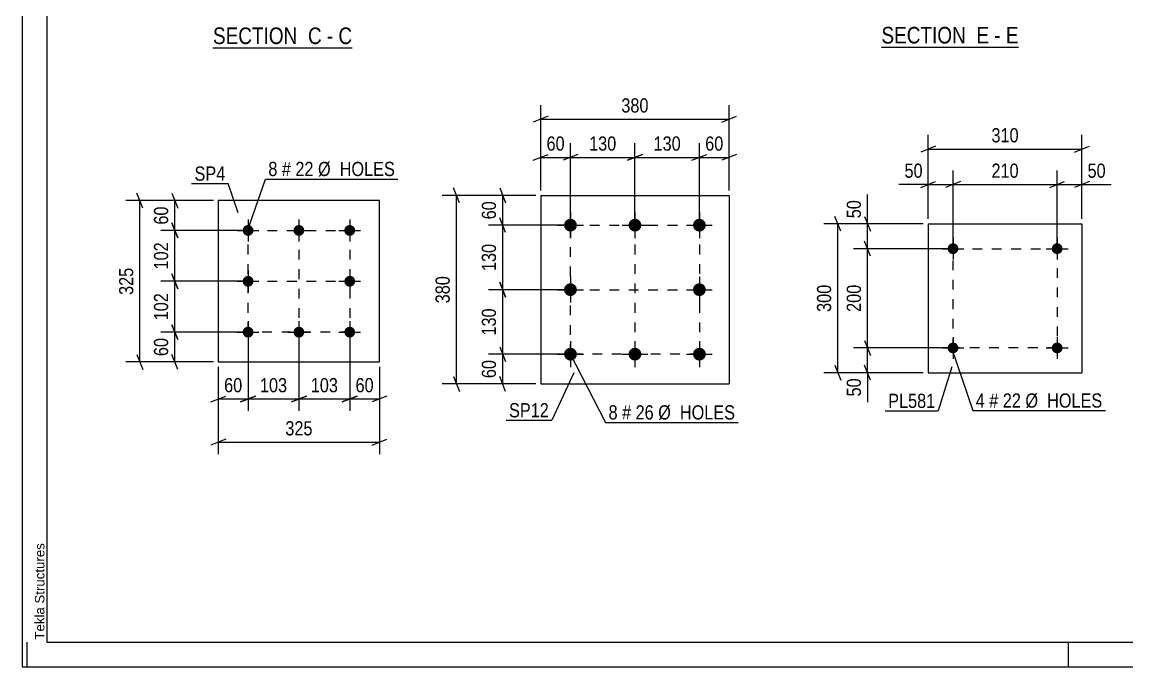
# Model space of a CAD drawing. Header units: millimetres. Extents: x 0 to 841, y 0 to 594.
# Drawn here: x 0 to 222.8, y 0 to 129.9 of the extents above; entities that cross this region are included whole.
import ezdxf

# ---------------------------------------------------------------- set-up
doc = ezdxf.new("R2010")
doc.units = ezdxf.units.MM
doc.linetypes.add('DXK_LINE_DOT2', pattern=[3.9198, 1.9599, -1.9599])
doc.styles.add('Arial', font='ARIAL.TTF', dxfattribs={"height": 0.2})
doc.styles.add('Arial Narrow', font='ARIALN.TTF', dxfattribs={"height": 0.2})

# ---------------------------------------------------------------- blocks, each defined once
blk = doc.blocks.new('Unknown-247343265-1137')
at = {"color": 5, "linetype": 'Continuous'}
for p, q in [((0, 594), (0, 0)), ((5, 589), (5, 5)), ((1, 0), (1, 5)), ((5, 5), (836, 5)), ((211, 0), (211, 5)), ((0, 0), (841, 0))]:
    blk.add_line(p, q, dxfattribs=at)
at = {"color": 174, "linetype": 'Continuous', "style": 'Arial'}
blk.add_text('Tekla Structures', height=1.9102, rotation=90, dxfattribs=at).set_placement((4.5, 5.5))
blk = doc.blocks.new('Unknown-247343265-13 - 47934')
at = {"color": 6, "linetype": 'Continuous'}
blk.add_line((38.49, 124.77), (66.56, 124.77), dxfattribs=at)
at = {"color": 0, "linetype": 'Continuous'}
blk.add_wipeout([(56.6, 125.52), (56.6, 129.02), (38.49, 129.02), (38.49, 125.52)], dxfattribs=at)
at = {"color": 7, "linetype": 'Continuous', "style": 'Arial Narrow'}
blk.add_text('SECTION ', height=3.34, dxfattribs=at).set_placement((38.49, 125.52))
at = {"color": 0, "linetype": 'Continuous'}
blk.add_wipeout([(60.42, 125.52), (60.42, 129.02), (57.65, 129.02), (57.65, 125.52)], dxfattribs=at)
at = {"color": 7, "linetype": 'Continuous', "style": 'Arial Narrow'}
blk.add_text('C', height=3.34, dxfattribs=at).set_placement((57.65, 125.52))
at = {"color": 0, "linetype": 'Continuous'}
blk.add_wipeout([(62.74, 125.52), (62.74, 129.02), (61.47, 129.02), (61.47, 125.52)], dxfattribs=at)
at = {"color": 7, "linetype": 'Continuous', "style": 'Arial Narrow'}
blk.add_text('-', height=3.34, dxfattribs=at).set_placement((61.47, 125.52))
at = {"color": 0, "linetype": 'Continuous'}
blk.add_wipeout([(66.56, 125.52), (66.56, 129.02), (63.79, 129.02), (63.79, 125.52)], dxfattribs=at)
at = {"color": 7, "linetype": 'Continuous', "style": 'Arial Narrow'}
blk.add_text('C', height=3.34, dxfattribs=at).set_placement((63.79, 125.52))
blk = doc.blocks.new('Unknown-247343265-15 - 48335')
at = {"color": 6, "linetype": 'Continuous'}
blk.add_line((173.29, 124.89), (200.94, 124.89), dxfattribs=at)
at = {"color": 0, "linetype": 'Continuous'}
blk.add_wipeout([(191.4, 125.64), (191.4, 129.14), (173.29, 129.14), (173.29, 125.64)], dxfattribs=at)
at = {"color": 7, "linetype": 'Continuous', "style": 'Arial Narrow'}
blk.add_text('SECTION ', height=3.34, dxfattribs=at).set_placement((173.29, 125.64))
at = {"color": 0, "linetype": 'Continuous'}
blk.add_wipeout([(195, 125.64), (195, 129.14), (192.45, 129.14), (192.45, 125.64)], dxfattribs=at)
at = {"color": 7, "linetype": 'Continuous', "style": 'Arial Narrow'}
blk.add_text('E', height=3.34, dxfattribs=at).set_placement((192.45, 125.64))
at = {"color": 0, "linetype": 'Continuous'}
blk.add_wipeout([(197.33, 125.64), (197.33, 129.14), (196.05, 129.14), (196.05, 125.64)], dxfattribs=at)
at = {"color": 7, "linetype": 'Continuous', "style": 'Arial Narrow'}
blk.add_text('-', height=3.34, dxfattribs=at).set_placement((196.05, 125.64))
at = {"color": 0, "linetype": 'Continuous'}
blk.add_wipeout([(200.94, 125.64), (200.94, 129.14), (198.38, 129.14), (198.38, 125.64)], dxfattribs=at)
at = {"color": 7, "linetype": 'Continuous', "style": 'Arial Narrow'}
blk.add_text('E', height=3.34, dxfattribs=at).set_placement((198.38, 125.64))
blk = doc.blocks.new('Part-247343265-50199 - 50198')
at = {"color": 2, "linetype": 'Continuous'}
for p, q in [((39.57, 93.96), (39.57, 61.46)), ((72.07, 93.96), (39.57, 93.96)), ((72.07, 61.46), (72.07, 93.96)), ((39.57, 61.46), (72.07, 61.46))]:
    blk.add_line(p, q, dxfattribs=at)
blk = doc.blocks.new('Bolt-247343265-50200 - 50198')
at = {"linetype": 'Continuous'}
for points in [[(45.57, 89.06, -1), (45.57, 86.86, -1)], [(55.82, 89.06, -1), (55.82, 86.86, -1)], [(66.07, 89.06, -1), (66.07, 86.86, -1)], [(45.57, 78.81, -1), (45.57, 76.61, -1)], [(66.07, 78.81, -1), (66.07, 76.61, -1)], [(45.57, 68.56, -1), (45.57, 66.36, -1)], [(55.82, 68.56, -1), (55.82, 66.36, -1)], [(66.07, 68.56, -1), (66.07, 66.36, -1)]]:
    blk.add_hatch(color=1, dxfattribs=at).paths.add_polyline_path(points)
at = {"color": 1, "linetype": 'Continuous'}
for p, q in [((45.57, 90.16), (45.57, 85.76)), ((55.82, 90.16), (55.82, 85.76)), ((66.07, 90.16), (66.07, 85.76)), ((43.37, 87.96), (47.77, 87.96)), ((53.62, 87.96), (58.02, 87.96)), ((63.87, 87.96), (68.27, 87.96)), ((45.57, 79.91), (45.57, 75.51)), ((66.07, 79.91), (66.07, 75.51)), ((43.37, 77.71), (47.77, 77.71)), ((63.87, 77.71), (68.27, 77.71)), ((45.57, 69.66), (45.57, 65.26)), ((55.82, 69.66), (55.82, 65.26)), ((66.07, 69.66), (66.07, 65.26)), ((43.37, 67.46), (47.77, 67.46)), ((53.62, 67.46), (58.02, 67.46)), ((63.87, 67.46), (68.27, 67.46))]:
    blk.add_line(p, q, dxfattribs=at)
blk = doc.blocks.new('Part-247343265-50255 - 50254')
at = {"color": 2, "linetype": 'Continuous'}
for p, q in [((104.58, 95.02), (104.58, 57.02)), ((104.58, 95.02), (142.58, 95.02)), ((142.58, 95.02), (142.58, 57.02)), ((104.58, 57.02), (142.58, 57.02))]:
    blk.add_line(p, q, dxfattribs=at)
blk = doc.blocks.new('Bolt-247343265-50256 - 50254')
at = {"linetype": 'Continuous'}
for points in [[(110.58, 90.32, -1), (110.58, 87.72, -1)], [(123.58, 90.32, -1), (123.58, 87.72, -1)], [(136.58, 90.32, -1), (136.58, 87.72, -1)], [(110.58, 77.32, -1), (110.58, 74.72, -1)], [(136.58, 77.32, -1), (136.58, 74.72, -1)], [(110.58, 64.32, -1), (110.58, 61.72, -1)], [(123.58, 64.32, -1), (123.58, 61.72, -1)], [(136.58, 64.32, -1), (136.58, 61.72, -1)]]:
    blk.add_hatch(color=1, dxfattribs=at).paths.add_polyline_path(points)
at = {"color": 1, "linetype": 'Continuous'}
for p, q in [((110.58, 91.62), (110.58, 86.42)), ((123.58, 91.62), (123.58, 86.42)), ((136.58, 91.62), (136.58, 86.42)), ((107.98, 89.02), (113.18, 89.02)), ((120.98, 89.02), (126.18, 89.02)), ((133.98, 89.02), (139.18, 89.02)), ((110.58, 78.62), (110.58, 73.42)), ((136.58, 78.62), (136.58, 73.42)), ((107.98, 76.02), (113.18, 76.02)), ((133.98, 76.02), (139.18, 76.02)), ((110.58, 65.62), (110.58, 60.42)), ((123.58, 65.62), (123.58, 60.42)), ((136.58, 65.62), (136.58, 60.42)), ((107.98, 63.02), (113.18, 63.02)), ((120.98, 63.02), (126.18, 63.02)), ((133.98, 63.02), (139.18, 63.02))]:
    blk.add_line(p, q, dxfattribs=at)
blk = doc.blocks.new('Part-247343265-50315 - 50314')
at = {"color": 2, "linetype": 'Continuous'}
for p, q in [((182.72, 89.28), (182.72, 59.28)), ((182.72, 89.28), (213.72, 89.28)), ((213.72, 89.28), (213.72, 59.28)), ((182.72, 59.28), (213.72, 59.28))]:
    blk.add_line(p, q, dxfattribs=at)
blk = doc.blocks.new('Bolt-247343265-50316 - 50314')
at = {"linetype": 'Continuous'}
for points in [[(188.82, 64.28, -1), (186.62, 64.28, -1)], [(209.82, 64.28, -1), (207.62, 64.28, -1)]]:
    blk.add_hatch(color=1, dxfattribs=at).paths.add_polyline_path(points)
at = {"color": 1, "linetype": 'Continuous'}
for p, q in [((187.72, 66.48), (187.72, 62.08)), ((208.72, 66.48), (208.72, 62.08)), ((185.52, 64.28), (189.92, 64.28)), ((206.52, 64.28), (210.92, 64.28))]:
    blk.add_line(p, q, dxfattribs=at)
blk = doc.blocks.new('Bolt-247343265-50317 - 50314')
at = {"linetype": 'Continuous'}
for points in [[(188.82, 84.28, -1), (186.62, 84.28, -1)], [(209.82, 84.28, -1), (207.62, 84.28, -1)]]:
    blk.add_hatch(color=1, dxfattribs=at).paths.add_polyline_path(points)
at = {"color": 1, "linetype": 'Continuous'}
for p, q in [((187.72, 86.48), (187.72, 82.08)), ((208.72, 86.48), (208.72, 82.08)), ((185.52, 84.28), (189.92, 84.28)), ((206.52, 84.28), (210.92, 84.28))]:
    blk.add_line(p, q, dxfattribs=at)
blk = doc.blocks.new('Rectangle-247343265-51313 - 50198')
at = {"color": 1, "linetype": 'DXK_LINE_DOT2'}
blk.add_lwpolyline([(45.57, 87.96), (66.07, 87.96), (66.07, 67.46), (45.57, 67.46), (45.57, 87.96)], close=True, dxfattribs=at)
blk = doc.blocks.new('Rectangle-247343265-51323 - 50254')
at = {"color": 1, "linetype": 'DXK_LINE_DOT2'}
blk.add_lwpolyline([(110.58, 89.02), (136.58, 89.02), (136.58, 63.02), (110.58, 63.02), (110.58, 89.02)], close=True, dxfattribs=at)
blk = doc.blocks.new('Rectangle-247343265-51333 - 50314')
at = {"color": 1, "linetype": 'DXK_LINE_DOT2'}
blk.add_lwpolyline([(187.72, 84.28), (208.72, 84.28), (208.72, 64.28), (187.72, 64.28), (187.72, 84.28)], close=True, dxfattribs=at)
blk = doc.blocks.new('Line-247343265-51838 - 50198')
at = {"color": 1, "linetype": 'DXK_LINE_DOT2'}
blk.add_line((45.57, 77.71), (66.07, 77.71), dxfattribs=at)
blk = doc.blocks.new('Line-247343265-51852 - 50254')
at = {"color": 1, "linetype": 'DXK_LINE_DOT2'}
blk.add_line((123.58, 89.02), (123.58, 63.02), dxfattribs=at)
blk = doc.blocks.new('Line-247343265-51845 - 50198')
at = {"color": 1, "linetype": 'DXK_LINE_DOT2'}
blk.add_line((55.82, 87.96), (55.82, 67.46), dxfattribs=at)
blk = doc.blocks.new('Line-247343265-51859 - 50254')
at = {"color": 1, "linetype": 'DXK_LINE_DOT2'}
blk.add_line((110.58, 76.02), (136.58, 76.02), dxfattribs=at)
blk = doc.blocks.new('StraightDimension-247343265-50405 - 50198')
at = {"color": 7, "linetype": 'Continuous'}
for p, q in [((44.57, 67.46), (27.95, 67.46)), ((30.2, 68.96), (31.4, 65.96)), ((30.8, 61.46), (30.8, 67.46)), ((31.4, 59.96), (30.2, 62.96)), ((38.57, 61.46), (27.95, 61.46))]:
    blk.add_line(p, q, dxfattribs=at)
at = {"color": 0}
blk.add_wipeout([(30.05, 66.88), (25.85, 66.88), (25.85, 62.03), (30.05, 62.03)], dxfattribs=at)
at = {"color": 3, "style": 'Arial Narrow'}
blk.add_text('60', height=2.863, rotation=90.0002, dxfattribs=at).set_placement((29.45, 62.63))
blk = doc.blocks.new('StraightDimension-247343265-50402 - 50198')
at = {"color": 7, "linetype": 'Continuous'}
for p, q in [((38.57, 93.96), (27.95, 93.96)), ((30.2, 95.46), (31.4, 92.46)), ((30.8, 87.96), (30.8, 93.96)), ((31.4, 86.46), (30.2, 89.46)), ((44.57, 87.96), (27.95, 87.96))]:
    blk.add_line(p, q, dxfattribs=at)
at = {"color": 0}
blk.add_wipeout([(30.05, 93.38), (25.85, 93.38), (25.85, 88.53), (30.05, 88.53)], dxfattribs=at)
at = {"color": 3, "style": 'Arial Narrow'}
blk.add_text('60', height=2.863, rotation=90.0002, dxfattribs=at).set_placement((29.45, 89.13))
blk = doc.blocks.new('StraightDimension-247343265-50403 - 50198')
at = {"color": 7, "linetype": 'Continuous'}
for p, q in [((30.2, 89.46), (31.4, 86.46)), ((44.57, 87.96), (27.95, 87.96)), ((30.8, 77.71), (30.8, 87.96)), ((31.4, 76.21), (30.2, 79.21)), ((44.57, 77.71), (27.95, 77.71))]:
    blk.add_line(p, q, dxfattribs=at)
at = {"color": 0}
blk.add_wipeout([(30.05, 86.17), (25.85, 86.17), (25.85, 79.49), (30.05, 79.49)], dxfattribs=at)
at = {"color": 3, "style": 'Arial Narrow'}
blk.add_text('102', height=2.863, rotation=90.0002, dxfattribs=at).set_placement((29.45, 80.09))
blk = doc.blocks.new('StraightDimension-247343265-50404 - 50198')
at = {"color": 7, "linetype": 'Continuous'}
for p, q in [((30.2, 79.21), (31.4, 76.21)), ((44.57, 77.71), (27.95, 77.71)), ((30.8, 67.46), (30.8, 77.71)), ((44.57, 67.46), (27.95, 67.46)), ((31.4, 65.96), (30.2, 68.96))]:
    blk.add_line(p, q, dxfattribs=at)
at = {"color": 0}
blk.add_wipeout([(30.05, 75.92), (25.85, 75.92), (25.85, 69.24), (30.05, 69.24)], dxfattribs=at)
at = {"color": 3, "style": 'Arial Narrow'}
blk.add_text('102', height=2.863, rotation=90.0002, dxfattribs=at).set_placement((29.45, 69.84))
blk = doc.blocks.new('StraightDimension-247343265-50418 - 50198')
at = {"color": 7, "linetype": 'Continuous'}
for p, q in [((38.57, 93.96), (20.92, 93.96)), ((24.37, 92.46), (23.17, 95.46)), ((23.77, 61.46), (23.77, 93.96)), ((23.17, 62.96), (24.37, 59.96)), ((38.57, 61.46), (20.92, 61.46))]:
    blk.add_line(p, q, dxfattribs=at)
at = {"color": 0}
blk.add_wipeout([(23.02, 81.05), (18.82, 81.05), (18.82, 74.36), (23.02, 74.36)], dxfattribs=at)
at = {"color": 3, "style": 'Arial Narrow'}
blk.add_text('325', height=2.863, rotation=90.0002, dxfattribs=at).set_placement((22.42, 74.96))
blk = doc.blocks.new('StraightDimension-247343265-50422 - 50198')
at = {"color": 7, "linetype": 'Continuous'}
for p, q in [((66.07, 66.46), (66.07, 51.59)), ((72.07, 60.46), (72.07, 51.59)), ((64.57, 53.39), (67.57, 54.59)), ((66.07, 53.99), (72.07, 53.99)), ((73.57, 54.59), (70.57, 53.39))]:
    blk.add_line(p, q, dxfattribs=at)
at = {"color": 0}
blk.add_wipeout([(71.5, 54.74), (71.5, 58.94), (66.64, 58.94), (66.64, 54.74)], dxfattribs=at)
at = {"color": 3, "style": 'Arial Narrow'}
blk.add_text('60', height=2.863, dxfattribs=at).set_placement((67.24, 55.34))
blk = doc.blocks.new('StraightDimension-247343265-50423 - 50198')
at = {"color": 7, "linetype": 'Continuous'}
for p, q in [((55.82, 66.46), (55.82, 51.59)), ((66.07, 66.46), (66.07, 51.59)), ((54.32, 53.39), (57.32, 54.59)), ((55.82, 53.99), (66.07, 53.99)), ((67.57, 54.59), (64.57, 53.39))]:
    blk.add_line(p, q, dxfattribs=at)
at = {"color": 0}
blk.add_wipeout([(64.29, 54.74), (64.29, 58.94), (57.61, 58.94), (57.61, 54.74)], dxfattribs=at)
at = {"color": 3, "style": 'Arial Narrow'}
blk.add_text('103', height=2.863, dxfattribs=at).set_placement((58.21, 55.34))
blk = doc.blocks.new('StraightDimension-247343265-50424 - 50198')
at = {"color": 7, "linetype": 'Continuous'}
for p, q in [((45.57, 66.46), (45.57, 51.59)), ((55.82, 66.46), (55.82, 51.59)), ((44.07, 53.39), (47.07, 54.59)), ((45.57, 53.99), (55.82, 53.99)), ((57.32, 54.59), (54.32, 53.39))]:
    blk.add_line(p, q, dxfattribs=at)
at = {"color": 0}
blk.add_wipeout([(54.04, 54.74), (54.04, 58.94), (47.36, 58.94), (47.36, 54.74)], dxfattribs=at)
at = {"color": 3, "style": 'Arial Narrow'}
blk.add_text('103', height=2.863, dxfattribs=at).set_placement((47.96, 55.34))
blk = doc.blocks.new('StraightDimension-247343265-50425 - 50198')
at = {"color": 7, "linetype": 'Continuous'}
for p, q in [((45.57, 66.46), (45.57, 51.59)), ((39.57, 60.46), (39.57, 51.59)), ((38.07, 53.39), (41.07, 54.59)), ((39.57, 53.99), (45.57, 53.99)), ((47.07, 54.59), (44.07, 53.39))]:
    blk.add_line(p, q, dxfattribs=at)
at = {"color": 0}
blk.add_wipeout([(45, 54.74), (45, 58.94), (40.14, 58.94), (40.14, 54.74)], dxfattribs=at)
at = {"color": 3, "style": 'Arial Narrow'}
blk.add_text('60', height=2.863, dxfattribs=at).set_placement((40.74, 55.34))
blk = doc.blocks.new('StraightDimension-247343265-50438 - 50198')
at = {"color": 7, "linetype": 'Continuous'}
for p, q in [((39.57, 60.46), (39.57, 42.9)), ((72.07, 60.46), (72.07, 42.9)), ((41.07, 45.9), (38.07, 44.7)), ((39.57, 45.3), (72.07, 45.3)), ((70.57, 44.7), (73.57, 45.9))]:
    blk.add_line(p, q, dxfattribs=at)
at = {"color": 0}
blk.add_wipeout([(59.16, 46.05), (59.16, 50.25), (52.48, 50.25), (52.48, 46.05)], dxfattribs=at)
at = {"color": 3, "style": 'Arial Narrow'}
blk.add_text('325', height=2.863, dxfattribs=at).set_placement((53.08, 46.65))
blk = doc.blocks.new('StraightDimension-247343265-50522 - 50254')
at = {"color": 7, "linetype": 'Continuous'}
for p, q in [((104.58, 96.02), (104.58, 113.22)), ((142.58, 96.02), (142.58, 113.22)), ((106.08, 110.97), (103.08, 109.77)), ((104.58, 110.37), (142.58, 110.37)), ((141.08, 109.77), (144.08, 110.97))]:
    blk.add_line(p, q, dxfattribs=at)
at = {"color": 0}
blk.add_wipeout([(126.93, 111.12), (126.93, 115.32), (120.24, 115.32), (120.24, 111.12)], dxfattribs=at)
at = {"color": 3, "style": 'Arial Narrow'}
blk.add_text('380', height=2.863, dxfattribs=at).set_placement((120.84, 111.72))
blk = doc.blocks.new('StraightDimension-247343265-50486 - 50254')
at = {"color": 7, "linetype": 'Continuous'}
for p, q in [((96.31, 96.52), (97.51, 93.52)), ((103.58, 95.02), (94.06, 95.02)), ((96.91, 89.02), (96.91, 95.02)), ((97.51, 87.52), (96.31, 90.52)), ((109.58, 89.02), (94.06, 89.02))]:
    blk.add_line(p, q, dxfattribs=at)
at = {"color": 0}
blk.add_wipeout([(96.16, 94.44), (91.96, 94.44), (91.96, 89.59), (96.16, 89.59)], dxfattribs=at)
at = {"color": 3, "style": 'Arial Narrow'}
blk.add_text('60', height=2.863, rotation=90.0002, dxfattribs=at).set_placement((95.56, 90.19))
blk = doc.blocks.new('StraightDimension-247343265-50487 - 50254')
at = {"color": 7, "linetype": 'Continuous'}
for p, q in [((97.51, 87.52), (96.31, 90.52)), ((109.58, 89.02), (94.06, 89.02)), ((96.91, 76.02), (96.91, 89.02)), ((109.58, 76.02), (94.06, 76.02)), ((96.31, 77.52), (97.51, 74.52))]:
    blk.add_line(p, q, dxfattribs=at)
at = {"color": 0}
blk.add_wipeout([(96.16, 85.86), (91.96, 85.86), (91.96, 79.17), (96.16, 79.17)], dxfattribs=at)
at = {"color": 3, "style": 'Arial Narrow'}
blk.add_text('130', height=2.863, rotation=90.0002, dxfattribs=at).set_placement((95.56, 79.77))
blk = doc.blocks.new('StraightDimension-247343265-50488 - 50254')
at = {"color": 7, "linetype": 'Continuous'}
for p, q in [((109.58, 76.02), (94.06, 76.02)), ((97.51, 74.52), (96.31, 77.52)), ((96.91, 63.02), (96.91, 76.02)), ((109.58, 63.02), (94.06, 63.02)), ((96.31, 64.52), (97.51, 61.52))]:
    blk.add_line(p, q, dxfattribs=at)
at = {"color": 0}
blk.add_wipeout([(96.16, 72.86), (91.96, 72.86), (91.96, 66.17), (96.16, 66.17)], dxfattribs=at)
at = {"color": 3, "style": 'Arial Narrow'}
blk.add_text('130', height=2.863, rotation=90.0002, dxfattribs=at).set_placement((95.56, 66.77))
blk = doc.blocks.new('StraightDimension-247343265-50489 - 50254')
at = {"color": 7, "linetype": 'Continuous'}
for p, q in [((109.58, 63.02), (94.06, 63.02)), ((96.31, 64.52), (97.51, 61.52)), ((96.91, 57.02), (96.91, 63.02)), ((97.51, 55.52), (96.31, 58.52)), ((103.58, 57.02), (94.06, 57.02))]:
    blk.add_line(p, q, dxfattribs=at)
at = {"color": 0}
blk.add_wipeout([(96.16, 62.44), (91.96, 62.44), (91.96, 57.59), (96.16, 57.59)], dxfattribs=at)
at = {"color": 3, "style": 'Arial Narrow'}
blk.add_text('60', height=2.863, rotation=90.0002, dxfattribs=at).set_placement((95.56, 58.19))
blk = doc.blocks.new('StraightDimension-247343265-50502 - 50254')
at = {"color": 7, "linetype": 'Continuous'}
for p, q in [((88.18, 93.52), (86.98, 96.52)), ((103.58, 95.02), (84.73, 95.02)), ((87.58, 57.02), (87.58, 95.02)), ((86.98, 58.52), (88.18, 55.52)), ((103.58, 57.02), (84.73, 57.02))]:
    blk.add_line(p, q, dxfattribs=at)
at = {"color": 0}
blk.add_wipeout([(86.83, 79.36), (82.63, 79.36), (82.63, 72.67), (86.83, 72.67)], dxfattribs=at)
at = {"color": 3, "style": 'Arial Narrow'}
blk.add_text('380', height=2.863, rotation=90.0002, dxfattribs=at).set_placement((86.23, 73.27))
blk = doc.blocks.new('StraightDimension-247343265-50506 - 50254')
at = {"color": 7, "linetype": 'Continuous'}
for p, q in [((136.58, 90.02), (136.58, 105.54)), ((142.58, 96.02), (142.58, 105.54)), ((135.08, 102.09), (138.08, 103.29)), ((136.58, 102.69), (142.58, 102.69)), ((144.08, 103.29), (141.08, 102.09))]:
    blk.add_line(p, q, dxfattribs=at)
at = {"color": 0}
blk.add_wipeout([(142.01, 103.44), (142.01, 107.64), (137.15, 107.64), (137.15, 103.44)], dxfattribs=at)
at = {"color": 3, "style": 'Arial Narrow'}
blk.add_text('60', height=2.863, dxfattribs=at).set_placement((137.75, 104.04))
blk = doc.blocks.new('StraightDimension-247343265-50507 - 50254')
at = {"color": 7, "linetype": 'Continuous'}
for p, q in [((123.58, 90.02), (123.58, 105.54)), ((136.58, 90.02), (136.58, 105.54)), ((125.08, 103.29), (122.08, 102.09)), ((123.58, 102.69), (136.58, 102.69)), ((135.08, 102.09), (138.08, 103.29))]:
    blk.add_line(p, q, dxfattribs=at)
at = {"color": 0}
blk.add_wipeout([(133.43, 103.44), (133.43, 107.64), (126.74, 107.64), (126.74, 103.44)], dxfattribs=at)
at = {"color": 3, "style": 'Arial Narrow'}
blk.add_text('130', height=2.863, dxfattribs=at).set_placement((127.34, 104.04))
blk = doc.blocks.new('StraightDimension-247343265-50508 - 50254')
at = {"color": 7, "linetype": 'Continuous'}
for p, q in [((110.58, 90.02), (110.58, 105.54)), ((123.58, 90.02), (123.58, 105.54)), ((112.08, 103.29), (109.08, 102.09)), ((110.58, 102.69), (123.58, 102.69)), ((122.08, 102.09), (125.08, 103.29))]:
    blk.add_line(p, q, dxfattribs=at)
at = {"color": 0}
blk.add_wipeout([(120.43, 103.44), (120.43, 107.64), (113.74, 107.64), (113.74, 103.44)], dxfattribs=at)
at = {"color": 3, "style": 'Arial Narrow'}
blk.add_text('130', height=2.863, dxfattribs=at).set_placement((114.34, 104.04))
blk = doc.blocks.new('StraightDimension-247343265-50509 - 50254')
at = {"color": 7, "linetype": 'Continuous'}
for p, q in [((104.58, 96.02), (104.58, 105.54)), ((110.58, 90.02), (110.58, 105.54)), ((103.08, 102.09), (106.08, 103.29)), ((104.58, 102.69), (110.58, 102.69)), ((112.08, 103.29), (109.08, 102.09))]:
    blk.add_line(p, q, dxfattribs=at)
at = {"color": 0}
blk.add_wipeout([(110.01, 103.44), (110.01, 107.64), (105.15, 107.64), (105.15, 103.44)], dxfattribs=at)
at = {"color": 3, "style": 'Arial Narrow'}
blk.add_text('60', height=2.863, dxfattribs=at).set_placement((105.75, 104.04))
blk = doc.blocks.new('StraightDimension-247343265-50532 - 50314')
at = {"color": 7, "linetype": 'Continuous'}
for p, q in [((169.9, 65.78), (171.1, 62.78)), ((186.72, 64.28), (167.65, 64.28)), ((170.5, 59.28), (170.5, 64.28)), ((171.1, 57.78), (169.9, 60.78)), ((181.72, 59.28), (167.65, 59.28))]:
    blk.add_line(p, q, dxfattribs=at)
at = {"color": 0}
blk.add_wipeout([(169.75, 58.76), (165.55, 58.76), (165.55, 53.9), (169.75, 53.9)], dxfattribs=at)
at = {"color": 7, "linetype": 'Continuous'}
blk.add_line((170.5, 59.28), (170.5, 53.38), dxfattribs=at)
blk.add_line((170.5, 59.28), (170.5, 53.38), dxfattribs=at)
at = {"color": 3, "style": 'Arial Narrow'}
blk.add_text('50', height=2.863, rotation=90.0002, dxfattribs=at).set_placement((169.15, 54.5))
blk = doc.blocks.new('StraightDimension-247343265-50531 - 50314')
at = {"color": 7, "linetype": 'Continuous'}
for p, q in [((171.1, 82.78), (169.9, 85.78)), ((186.72, 84.28), (167.65, 84.28)), ((170.5, 64.28), (170.5, 84.28)), ((169.9, 65.78), (171.1, 62.78)), ((186.72, 64.28), (167.65, 64.28))]:
    blk.add_line(p, q, dxfattribs=at)
at = {"color": 0}
blk.add_wipeout([(169.75, 77.63), (165.55, 77.63), (165.55, 70.94), (169.75, 70.94)], dxfattribs=at)
at = {"color": 3, "style": 'Arial Narrow'}
blk.add_text('200', height=2.863, rotation=90.0002, dxfattribs=at).set_placement((169.15, 71.54))
blk = doc.blocks.new('StraightDimension-247343265-50530 - 50314')
at = {"color": 7, "linetype": 'Continuous'}
for p, q in [((181.72, 89.28), (167.65, 89.28)), ((169.9, 90.78), (171.1, 87.78)), ((170.5, 84.28), (170.5, 89.28)), ((171.1, 82.78), (169.9, 85.78)), ((186.72, 84.28), (167.65, 84.28))]:
    blk.add_line(p, q, dxfattribs=at)
at = {"color": 0}
blk.add_wipeout([(169.75, 94.66), (165.55, 94.66), (165.55, 89.81), (169.75, 89.81)], dxfattribs=at)
at = {"color": 7, "linetype": 'Continuous'}
blk.add_line((170.5, 89.28), (170.5, 95.19), dxfattribs=at)
blk.add_line((170.5, 89.28), (170.5, 95.19), dxfattribs=at)
at = {"color": 3, "style": 'Arial Narrow'}
blk.add_text('50', height=2.863, rotation=90.0002, dxfattribs=at).set_placement((169.15, 90.41))
blk = doc.blocks.new('StraightDimension-247343265-50542 - 50314')
at = {"color": 7, "linetype": 'Continuous'}
for p, q in [((181.72, 89.28), (161.65, 89.28)), ((165.1, 87.78), (163.9, 90.78)), ((164.5, 59.28), (164.5, 89.28)), ((163.9, 60.78), (165.1, 57.78)), ((181.72, 59.28), (161.65, 59.28))]:
    blk.add_line(p, q, dxfattribs=at)
at = {"color": 0}
blk.add_wipeout([(163.75, 77.62), (159.55, 77.62), (159.55, 70.94), (163.75, 70.94)], dxfattribs=at)
at = {"color": 3, "style": 'Arial Narrow'}
blk.add_text('300', height=2.863, rotation=90.0002, dxfattribs=at).set_placement((163.15, 71.54))
blk = doc.blocks.new('StraightDimension-247343265-50562 - 50314')
at = {"color": 7, "linetype": 'Continuous'}
for p, q in [((182.72, 90.28), (182.72, 107.21)), ((213.72, 90.28), (213.72, 107.21)), ((184.22, 104.96), (181.22, 103.76)), ((212.22, 103.76), (215.22, 104.96)), ((182.72, 104.36), (213.72, 104.36))]:
    blk.add_line(p, q, dxfattribs=at)
at = {"color": 0}
blk.add_wipeout([(201.56, 105.11), (201.56, 109.31), (194.88, 109.31), (194.88, 105.11)], dxfattribs=at)
at = {"color": 3, "style": 'Arial Narrow'}
blk.add_text('310', height=2.863, dxfattribs=at).set_placement((195.48, 105.71))
blk = doc.blocks.new('StraightDimension-247343265-51271 - 50314')
at = {"color": 7, "linetype": 'Continuous'}
for p, q in [((208.72, 85.28), (208.72, 100.07)), ((213.72, 90.28), (213.72, 100.07)), ((207.22, 96.62), (210.22, 97.82)), ((208.72, 97.22), (213.72, 97.22)), ((215.22, 97.82), (212.22, 96.62))]:
    blk.add_line(p, q, dxfattribs=at)
at = {"color": 0}
blk.add_wipeout([(219.1, 97.97), (219.1, 102.17), (214.25, 102.17), (214.25, 97.97)], dxfattribs=at)
at = {"color": 7, "linetype": 'Continuous'}
blk.add_line((213.72, 97.22), (219.63, 97.22), dxfattribs=at)
blk.add_line((213.72, 97.22), (219.63, 97.22), dxfattribs=at)
at = {"color": 3, "style": 'Arial Narrow'}
blk.add_text('50', height=2.863, dxfattribs=at).set_placement((214.85, 98.57))
blk = doc.blocks.new('StraightDimension-247343265-51272 - 50314')
at = {"color": 7, "linetype": 'Continuous'}
for p, q in [((187.72, 85.28), (187.72, 100.07)), ((208.72, 85.28), (208.72, 100.07)), ((189.22, 97.82), (186.22, 96.62)), ((187.72, 97.22), (208.72, 97.22)), ((207.22, 96.62), (210.22, 97.82))]:
    blk.add_line(p, q, dxfattribs=at)
at = {"color": 0}
blk.add_wipeout([(201.56, 97.97), (201.56, 102.17), (194.88, 102.17), (194.88, 97.97)], dxfattribs=at)
at = {"color": 3, "style": 'Arial Narrow'}
blk.add_text('210', height=2.863, dxfattribs=at).set_placement((195.48, 98.57))
blk = doc.blocks.new('StraightDimension-247343265-51273 - 50314')
at = {"color": 7, "linetype": 'Continuous'}
for p, q in [((182.72, 90.28), (182.72, 100.07)), ((187.72, 85.28), (187.72, 100.07)), ((181.22, 96.62), (184.22, 97.82)), ((182.72, 97.22), (187.72, 97.22)), ((189.22, 97.82), (186.22, 96.62))]:
    blk.add_line(p, q, dxfattribs=at)
at = {"color": 0}
blk.add_wipeout([(182.2, 97.97), (182.2, 102.17), (177.34, 102.17), (177.34, 97.97)], dxfattribs=at)
at = {"color": 7, "linetype": 'Continuous'}
blk.add_line((182.72, 97.22), (176.81, 97.22), dxfattribs=at)
blk.add_line((182.72, 97.22), (176.81, 97.22), dxfattribs=at)
at = {"color": 3, "style": 'Arial Narrow'}
blk.add_text('50', height=2.863, dxfattribs=at).set_placement((177.94, 98.57))
blk = doc.blocks.new('Mark-247343265-50587 - 50198')
at = {"color": 0}
blk.add_wipeout([(40.98, 97.99), (40.98, 100.99), (34.77, 100.99), (34.77, 97.99)], dxfattribs=at)
blk.add_wipeout([(40.98, 97.99), (40.98, 100.99), (34.77, 100.99), (34.77, 97.99)], dxfattribs=at)
at = {"color": 30, "linetype": 'Continuous'}
for p in [(34.17, 97.39), (43.6, 91.52)]:
    blk.add_line(p, (41.58, 97.39), dxfattribs=at)
at = {"color": 3, "style": 'Arial Narrow'}
blk.add_text('SP4', height=2.863, dxfattribs=at).set_placement((34.77, 97.99))
blk = doc.blocks.new('Mark-247343265-50590 - 50198')
at = {"color": 0}
blk.add_wipeout([(51.49, 98.92), (51.49, 101.92), (49.66, 101.92), (49.66, 98.92)], dxfattribs=at)
blk.add_wipeout([(51.49, 98.92), (51.49, 101.92), (49.66, 101.92), (49.66, 98.92)], dxfattribs=at)
at = {"color": 7, "linetype": 'Continuous'}
blk.add_line((45.42, 87.88), (49.06, 98.32), dxfattribs=at)
at = {"color": 0}
blk.add_wipeout([(54.21, 98.92), (54.21, 101.92), (52.39, 101.92), (52.39, 98.92)], dxfattribs=at)
blk.add_wipeout([(54.21, 98.92), (54.21, 101.92), (52.39, 101.92), (52.39, 98.92)], dxfattribs=at)
at = {"color": 3, "style": 'Arial Narrow'}
blk.add_text('8', height=2.86, dxfattribs=at).set_placement((49.66, 98.92))
at = {"color": 0}
blk.add_wipeout([(58.77, 98.92), (58.77, 101.92), (55.11, 101.92), (55.11, 98.92)], dxfattribs=at)
blk.add_wipeout([(58.77, 98.92), (58.77, 101.92), (55.11, 101.92), (55.11, 98.92)], dxfattribs=at)
at = {"color": 3, "style": 'Arial Narrow'}
blk.add_text('#', height=2.86, dxfattribs=at).set_placement((52.39, 98.92))
at = {"color": 0}
blk.add_wipeout([(75.2, 98.92), (75.2, 101.92), (59.67, 101.92), (59.67, 98.92)], dxfattribs=at)
blk.add_wipeout([(75.2, 98.92), (75.2, 101.92), (59.67, 101.92), (59.67, 98.92)], dxfattribs=at)
at = {"color": 7, "linetype": 'Continuous'}
blk.add_line((49.06, 98.32), (75.8, 98.32), dxfattribs=at)
at = {"color": 3, "style": 'Arial Narrow'}
for s, p in [('22', (55.11, 98.92)), ('Ø  HOLES', (59.67, 98.92))]:
    blk.add_text(s, height=2.863, dxfattribs=at).set_placement(p)
blk = doc.blocks.new('Mark-247343265-51146 - 50254')
at = {"color": 0}
blk.add_wipeout([(120.09, 49.86), (120.09, 52.86), (118.26, 52.86), (118.26, 49.86)], dxfattribs=at)
blk.add_wipeout([(120.09, 49.86), (120.09, 52.86), (118.26, 52.86), (118.26, 49.86)], dxfattribs=at)
at = {"color": 7, "linetype": 'Continuous'}
blk.add_line((110.45, 63.22), (117.66, 49.26), dxfattribs=at)
at = {"color": 0}
blk.add_wipeout([(122.81, 49.86), (122.81, 52.86), (120.99, 52.86), (120.99, 49.86)], dxfattribs=at)
blk.add_wipeout([(122.81, 49.86), (122.81, 52.86), (120.99, 52.86), (120.99, 49.86)], dxfattribs=at)
at = {"color": 3, "style": 'Arial Narrow'}
blk.add_text('8', height=2.86, dxfattribs=at).set_placement((118.26, 49.86))
at = {"color": 0}
blk.add_wipeout([(127.37, 49.86), (127.37, 52.86), (123.71, 52.86), (123.71, 49.86)], dxfattribs=at)
blk.add_wipeout([(127.37, 49.86), (127.37, 52.86), (123.71, 52.86), (123.71, 49.86)], dxfattribs=at)
at = {"color": 3, "style": 'Arial Narrow'}
blk.add_text('#', height=2.86, dxfattribs=at).set_placement((120.99, 49.86))
at = {"color": 0}
blk.add_wipeout([(143.8, 49.86), (143.8, 52.86), (128.27, 52.86), (128.27, 49.86)], dxfattribs=at)
blk.add_wipeout([(143.8, 49.86), (143.8, 52.86), (128.27, 52.86), (128.27, 49.86)], dxfattribs=at)
at = {"color": 7, "linetype": 'Continuous'}
blk.add_line((117.66, 49.26), (144.4, 49.26), dxfattribs=at)
at = {"color": 3, "style": 'Arial Narrow'}
for s, p in [('26', (123.71, 49.86)), ('Ø  HOLES', (128.27, 49.86))]:
    blk.add_text(s, height=2.863, dxfattribs=at).set_placement(p)
blk = doc.blocks.new('Mark-247343265-51143 - 50254')
at = {"color": 0}
blk.add_wipeout([(106.23, 50.29), (106.23, 53.29), (98.19, 53.29), (98.19, 50.29)], dxfattribs=at)
blk.add_wipeout([(106.23, 50.29), (106.23, 53.29), (98.19, 53.29), (98.19, 50.29)], dxfattribs=at)
at = {"color": 30, "linetype": 'Continuous'}
for p in [(111.24, 59.28), (97.59, 49.69)]:
    blk.add_line(p, (106.83, 49.69), dxfattribs=at)
at = {"color": 3, "style": 'Arial Narrow'}
blk.add_text('SP12', height=2.863, dxfattribs=at).set_placement((98.19, 50.29))
blk = doc.blocks.new('MarkSet-247343265-51182 - 50314')
at = {"color": 0}
blk.add_wipeout([(194.13, 52.25), (194.13, 55.25), (192.31, 55.25), (192.31, 52.25)], dxfattribs=at)
blk.add_wipeout([(194.13, 52.25), (194.13, 55.25), (192.31, 55.25), (192.31, 52.25)], dxfattribs=at)
at = {"color": 7, "linetype": 'Continuous'}
blk.add_line((187.41, 64.28), (191.71, 51.65), dxfattribs=at)
at = {"color": 0}
blk.add_wipeout([(196.86, 52.25), (196.86, 55.25), (195.03, 55.25), (195.03, 52.25)], dxfattribs=at)
blk.add_wipeout([(196.86, 52.25), (196.86, 55.25), (195.03, 55.25), (195.03, 52.25)], dxfattribs=at)
at = {"color": 3, "style": 'Arial Narrow'}
blk.add_text('4', height=2.86, dxfattribs=at).set_placement((192.31, 52.25))
at = {"color": 0}
blk.add_wipeout([(201.42, 52.25), (201.42, 55.25), (197.76, 55.25), (197.76, 52.25)], dxfattribs=at)
blk.add_wipeout([(201.42, 52.25), (201.42, 55.25), (197.76, 55.25), (197.76, 52.25)], dxfattribs=at)
at = {"color": 3, "style": 'Arial Narrow'}
blk.add_text('#', height=2.86, dxfattribs=at).set_placement((195.03, 52.25))
at = {"color": 0}
blk.add_wipeout([(217.85, 52.25), (217.85, 55.25), (202.32, 55.25), (202.32, 52.25)], dxfattribs=at)
blk.add_wipeout([(217.85, 52.25), (217.85, 55.25), (202.32, 55.25), (202.32, 52.25)], dxfattribs=at)
at = {"color": 7, "linetype": 'Continuous'}
blk.add_line((191.71, 51.65), (218.45, 51.65), dxfattribs=at)
at = {"color": 3, "style": 'Arial Narrow'}
for s, p in [('22', (197.76, 52.25)), ('Ø  HOLES', (202.32, 52.25))]:
    blk.add_text(s, height=2.863, dxfattribs=at).set_placement(p)
blk = doc.blocks.new('Mark-247343265-50603 - 50314')
at = {"color": 0}
blk.add_wipeout([(184.15, 52.19), (184.15, 55.19), (174.65, 55.19), (174.65, 52.19)], dxfattribs=at)
blk.add_wipeout([(184.15, 52.19), (184.15, 55.19), (174.65, 55.19), (174.65, 52.19)], dxfattribs=at)
at = {"color": 30, "linetype": 'Continuous'}
for p in [(187.49, 60.47), (174.05, 51.59)]:
    blk.add_line(p, (184.75, 51.59), dxfattribs=at)
at = {"color": 3, "style": 'Arial Narrow'}
blk.add_text('PL581', height=2.863, dxfattribs=at).set_placement((174.65, 52.19))

msp = doc.modelspace()

# ---------------------------------------------------------------- block references
for name in ['Unknown-247343265-1137', 'Part-247343265-50199 - 50198', 'Part-247343265-50255 - 50254', 'Bolt-247343265-50256 - 50254', 'Bolt-247343265-50200 - 50198', 'Part-247343265-50315 - 50314', 'Rectangle-247343265-51313 - 50198', 'Line-247343265-51845 - 50198', 'Rectangle-247343265-51323 - 50254', 'Line-247343265-51852 - 50254', 'Bolt-247343265-50317 - 50314', 'Rectangle-247343265-51333 - 50314', 'Line-247343265-51838 - 50198', 'Line-247343265-51859 - 50254', 'Bolt-247343265-50316 - 50314']:
    msp.add_blockref(name, (0, 0))

# ---------------------------------------------------------------- next in the draw order: block references
for name in ['Unknown-247343265-13 - 47934', 'Unknown-247343265-15 - 48335', 'StraightDimension-247343265-50522 - 50254', 'StraightDimension-247343265-50402 - 50198', 'StraightDimension-247343265-50405 - 50198', 'StraightDimension-247343265-50422 - 50198', 'StraightDimension-247343265-50532 - 50314']:
    msp.add_blockref(name, (0, 0))

# ---------------------------------------------------------------- next in the draw order: block references
for name in ['StraightDimension-247343265-50506 - 50254', 'StraightDimension-247343265-50486 - 50254', 'StraightDimension-247343265-50403 - 50198', 'StraightDimension-247343265-50531 - 50314', 'StraightDimension-247343265-50423 - 50198']:
    msp.add_blockref(name, (0, 0))

# ---------------------------------------------------------------- next in the draw order: block references
for name in ['StraightDimension-247343265-50507 - 50254', 'Mark-247343265-50590 - 50198', 'StraightDimension-247343265-50530 - 50314', 'StraightDimension-247343265-50487 - 50254', 'StraightDimension-247343265-50404 - 50198', 'MarkSet-247343265-51182 - 50314']:
    msp.add_blockref(name, (0, 0))

# ---------------------------------------------------------------- next in the draw order: block references
for name in ['StraightDimension-247343265-50508 - 50254', 'StraightDimension-247343265-50418 - 50198', 'StraightDimension-247343265-50542 - 50314', 'StraightDimension-247343265-50488 - 50254', 'StraightDimension-247343265-50424 - 50198']:
    msp.add_blockref(name, (0, 0))

# ---------------------------------------------------------------- next in the draw order: block references
for name in ['StraightDimension-247343265-50562 - 50314', 'Mark-247343265-50587 - 50198', 'StraightDimension-247343265-50425 - 50198', 'StraightDimension-247343265-50489 - 50254', 'Mark-247343265-50603 - 50314']:
    msp.add_blockref(name, (0, 0))

# ---------------------------------------------------------------- next in the draw order: block references
for name in ['StraightDimension-247343265-51271 - 50314', 'StraightDimension-247343265-50502 - 50254', 'Mark-247343265-51146 - 50254', 'StraightDimension-247343265-50438 - 50198']:
    msp.add_blockref(name, (0, 0))

# ---------------------------------------------------------------- next in the draw order: block references
for name in ['StraightDimension-247343265-50509 - 50254', 'StraightDimension-247343265-51272 - 50314', 'Mark-247343265-51143 - 50254']:
    msp.add_blockref(name, (0, 0))

# ---------------------------------------------------------------- next in the draw order: block references
msp.add_blockref('StraightDimension-247343265-51273 - 50314', (0, 0))

doc.saveas('drawing.dxf')
